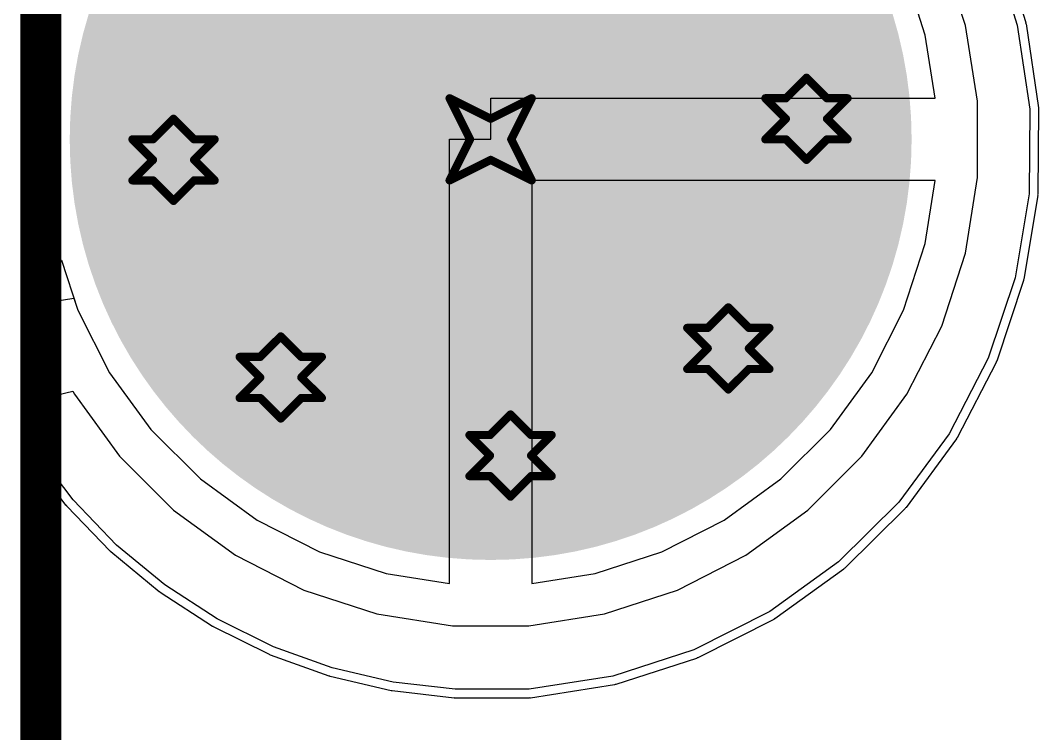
# Model space of a CAD drawing. Header units: inches. Extents: x -3 to 5437, y -3 to 5435.
# Drawn here: x -2.9 to 3.39, y 114.77 to 119.18 of the extents above; entities that cross this region are included whole.
import ezdxf

# ---------------------------------------------------------------- set-up
doc = ezdxf.new("R2010")
doc.units = ezdxf.units.IN
for name, color, linetype in [('Board Outline', 216, 'Continuous'), ('Bottom Layer', 5, 'Continuous'), ('Bottom Solder', 6, 'Continuous'), ('Drill Drawing', 1, 'Continuous'), ('GND', 16, 'Continuous'), ('Multi-Layer', 9, 'Continuous'), ('Pad Holes', 156, 'Continuous'), ('PWR', 76, 'Continuous'), ('Top Layer', 1, 'Continuous'), ('Top Solder', 216, 'Continuous'), ('Via Holes', 16, 'Continuous')]:
    doc.layers.add(name, color=color, linetype=linetype)

msp = doc.modelspace()

# ---------------------------------------------------------------- hatches: boundary and pattern name
at = {"layer": 'Bottom Layer'}
h = msp.add_hatch(color=5, dxfattribs=at)
edge = h.paths.add_edge_path()
edge.add_arc((0.0026, 118.4435), 2.5, 0, 360)
h = msp.add_hatch(color=5, dxfattribs=at)
edge = h.paths.add_edge_path()
edge.add_arc((1.9543, 118.5705), 0.3, 0, 360)
h = msp.add_hatch(color=5, dxfattribs=at)
edge = h.paths.add_edge_path()
edge.add_arc((-1.9573, 118.3165), 0.3, 0, 360)
h = msp.add_hatch(color=5, dxfattribs=at)
edge = h.paths.add_edge_path()
edge.add_arc((1.4713, 117.1503), 0.3, 0, 360)
h = msp.add_hatch(color=5, dxfattribs=at)
edge = h.paths.add_edge_path()
edge.add_arc((-1.2947, 116.9707), 0.3, 0, 360)
h = msp.add_hatch(color=5, dxfattribs=at)
edge = h.paths.add_edge_path()
edge.add_arc((0.1255, 116.4877), 0.3, 0, 360)
at = {"layer": 'Bottom Solder'}
h = msp.add_hatch(color=6, dxfattribs=at)
edge = h.paths.add_edge_path()
edge.add_arc((0.0026, 118.4435), 2.6016, 0, 360)
h = msp.add_hatch(color=6, dxfattribs=at)
edge = h.paths.add_edge_path()
edge.add_arc((1.9543, 118.5705), 0.15, 0, 360)
h = msp.add_hatch(color=6, dxfattribs=at)
edge = h.paths.add_edge_path()
edge.add_arc((-1.9573, 118.3165), 0.15, 0, 360)
h = msp.add_hatch(color=6, dxfattribs=at)
edge = h.paths.add_edge_path()
edge.add_arc((1.4713, 117.1503), 0.15, 0, 360)
h = msp.add_hatch(color=6, dxfattribs=at)
edge = h.paths.add_edge_path()
edge.add_arc((-1.2947, 116.9707), 0.15, 0, 360)
h = msp.add_hatch(color=6, dxfattribs=at)
edge = h.paths.add_edge_path()
edge.add_arc((0.1255, 116.4877), 0.15, 0, 360)
at = {"layer": 'GND'}
h = msp.add_hatch(color=16, dxfattribs=at)
edge = h.paths.add_edge_path()
edge.add_arc((0.0026, 118.4435), 2.5, 0, 360)
h = msp.add_hatch(color=16, dxfattribs=at)
edge = h.paths.add_edge_path()
edge.add_arc((1.9543, 118.5705), 0.3, 0, 360)
h = msp.add_hatch(color=16, dxfattribs=at)
edge = h.paths.add_edge_path()
edge.add_arc((-1.9573, 118.3165), 0.3, 0, 360)
h = msp.add_hatch(color=16, dxfattribs=at)
edge = h.paths.add_edge_path()
edge.add_arc((1.4713, 117.1503), 0.3, 0, 360)
h = msp.add_hatch(color=16, dxfattribs=at)
edge = h.paths.add_edge_path()
edge.add_arc((-1.2947, 116.9707), 0.3, 0, 360)
h = msp.add_hatch(color=16, dxfattribs=at)
edge = h.paths.add_edge_path()
edge.add_arc((0.1255, 116.4877), 0.3, 0, 360)
at = {"layer": 'Multi-Layer'}
h = msp.add_hatch(color=9, dxfattribs=at)
edge = h.paths.add_edge_path()
edge.add_arc((0.0026, 118.4435), 2.5, 0, 360)
at = {"layer": 'Pad Holes'}
h = msp.add_hatch(color=7, dxfattribs=at)
edge = h.paths.add_edge_path()
edge.add_arc((0.0026, 118.4435), 1.55, 0, 360)
at = {"layer": 'PWR'}
h = msp.add_hatch(color=76, dxfattribs=at)
edge = h.paths.add_edge_path()
edge.add_arc((0.0026, 118.4435), 2.5, 0, 360)
h = msp.add_hatch(color=76, dxfattribs=at)
edge = h.paths.add_edge_path()
edge.add_arc((1.9543, 118.5705), 0.3, 0, 360)
h = msp.add_hatch(color=76, dxfattribs=at)
edge = h.paths.add_edge_path()
edge.add_arc((-1.9573, 118.3165), 0.3, 0, 360)
h = msp.add_hatch(color=76, dxfattribs=at)
edge = h.paths.add_edge_path()
edge.add_arc((1.4713, 117.1503), 0.3, 0, 360)
h = msp.add_hatch(color=76, dxfattribs=at)
edge = h.paths.add_edge_path()
edge.add_arc((-1.2947, 116.9707), 0.3, 0, 360)
h = msp.add_hatch(color=76, dxfattribs=at)
edge = h.paths.add_edge_path()
edge.add_arc((0.1255, 116.4877), 0.3, 0, 360)
at = {"layer": 'Top Layer'}
h = msp.add_hatch(color=1, dxfattribs=at)
edge = h.paths.add_edge_path()
edge.add_arc((0.0026, 118.4435), 2.5, 0, 360)
h = msp.add_hatch(color=1, dxfattribs=at)
edge = h.paths.add_edge_path()
edge.add_arc((1.9543, 118.5705), 0.3, 0, 360)
h = msp.add_hatch(color=1, dxfattribs=at)
edge = h.paths.add_edge_path()
edge.add_arc((-1.9573, 118.3165), 0.3, 0, 360)
h = msp.add_hatch(color=1, dxfattribs=at)
edge = h.paths.add_edge_path()
edge.add_arc((1.4713, 117.1503), 0.3, 0, 360)
h = msp.add_hatch(color=1, dxfattribs=at)
edge = h.paths.add_edge_path()
edge.add_arc((-1.2947, 116.9707), 0.3, 0, 360)
h = msp.add_hatch(color=1, dxfattribs=at)
edge = h.paths.add_edge_path()
edge.add_arc((0.1255, 116.4877), 0.3, 0, 360)
at = {"layer": 'Top Solder'}
h = msp.add_hatch(color=216, dxfattribs=at)
edge = h.paths.add_edge_path()
edge.add_arc((0.0026, 118.4435), 2.6016, 0, 360)
h = msp.add_hatch(color=216, dxfattribs=at)
edge = h.paths.add_edge_path()
edge.add_arc((1.9543, 118.5705), 0.15, 0, 360)
h = msp.add_hatch(color=216, dxfattribs=at)
edge = h.paths.add_edge_path()
edge.add_arc((-1.9573, 118.3165), 0.15, 0, 360)
h = msp.add_hatch(color=216, dxfattribs=at)
edge = h.paths.add_edge_path()
edge.add_arc((1.4713, 117.1503), 0.15, 0, 360)
h = msp.add_hatch(color=216, dxfattribs=at)
edge = h.paths.add_edge_path()
edge.add_arc((-1.2947, 116.9707), 0.15, 0, 360)
h = msp.add_hatch(color=216, dxfattribs=at)
edge = h.paths.add_edge_path()
edge.add_arc((0.1255, 116.4877), 0.15, 0, 360)
at = {"layer": 'Via Holes'}
h = msp.add_hatch(color=7, dxfattribs=at)
edge = h.paths.add_edge_path()
edge.add_arc((1.9543, 118.5705), 0.15, 0, 360)
h = msp.add_hatch(color=7, dxfattribs=at)
edge = h.paths.add_edge_path()
edge.add_arc((-1.9573, 118.3165), 0.15, 0, 360)
h = msp.add_hatch(color=7, dxfattribs=at)
edge = h.paths.add_edge_path()
edge.add_arc((1.4713, 117.1503), 0.15, 0, 360)
h = msp.add_hatch(color=7, dxfattribs=at)
edge = h.paths.add_edge_path()
edge.add_arc((-1.2947, 116.9707), 0.15, 0, 360)
h = msp.add_hatch(color=7, dxfattribs=at)
edge = h.paths.add_edge_path()
edge.add_arc((0.1255, 116.4877), 0.15, 0, 360)

# ---------------------------------------------------------------- linework, layer by layer
at = {"layer": 'Board Outline'}
msp.add_lwpolyline([(-2.777, -2.7796, 0.254, 0.254, 0), (-2.777, 121.2205, 0.254, 0.254, 0)], format="xyseb", dxfattribs=at)
at = {"layer": 'Bottom Layer'}
for p, q in [((-2.7197, 116.444), (-2.7197, 121.1658)), ((3.0996, 119.6516), (3.2568, 119.1505)), ((2.6888, 119.0884), (2.5549, 119.5007)), ((3.2568, 119.1505), (3.3341, 118.631)), ((2.7507, 118.6975), (2.6888, 119.0884)), ((0.0026, 118.4435), (0.0026, 118.6975)), ((0.0026, 118.6975), (2.7507, 118.6975)), ((3.3341, 118.631), (3.3297, 118.1058)), ((-0.2514, 115.6954), (-0.2514, 118.4435)), ((-0.2514, 118.4435), (0.0026, 118.4435)), ((2.7507, 118.1895), (0.2566, 118.1895)), ((0.2566, 118.1895), (0.2566, 115.6954)), ((2.6888, 117.7986), (2.7507, 118.1895)), ((3.3297, 118.1058), (3.2436, 117.5877)), ((2.5549, 117.3863), (2.6888, 117.7986)), ((-2.7769, 117.6751), (-2.6499, 117.6952)), ((-2.6499, 117.6952), (-2.5496, 117.3863)), ((-2.7769, 0.7766), (-2.7769, 117.6751)), ((3.2436, 117.5877), (3.0779, 117.0894)), ((-2.5496, 117.3863), (-2.3528, 117.0001)), ((2.3581, 117.0001), (2.5549, 117.3863)), ((3.0779, 117.0894), (2.8367, 116.6228)), ((-2.3528, 117.0001), (-2.098, 116.6494)), ((2.1033, 116.6494), (2.3581, 117.0001)), ((-2.098, 116.6494), (-1.7915, 116.3429)), ((1.7968, 116.3429), (2.1033, 116.6494)), ((2.8367, 116.6228), (2.5258, 116.1995)), ((-2.7197, 116.4336), (-2.7197, 116.444)), ((-2.7197, 116.444), (-2.7197, 116.444)), ((-2.7163, 116.4132), (-2.7197, 116.4336)), ((-2.7097, 116.3935), (-2.7163, 116.4132)), ((-2.7, 116.3752), (-2.7097, 116.3935)), ((-2.6937, 116.3669), (-2.7, 116.3752)), ((-2.5767, 116.213), (-2.6937, 116.3669)), ((-1.7915, 116.3429), (-1.4408, 116.0881)), ((1.4461, 116.0881), (1.7968, 116.3429)), ((-2.309, 115.9341), (-2.5767, 116.213)), ((2.5258, 116.1995), (2.1529, 115.8297)), ((-1.4408, 116.0881), (-1.0545, 115.8913)), ((1.0598, 115.8913), (1.4461, 116.0881)), ((-2.011, 115.6878), (-2.309, 115.9341)), ((-1.0545, 115.8913), (-0.6423, 115.7573)), ((0.6475, 115.7573), (1.0598, 115.8913)), ((2.1529, 115.8297), (1.727, 115.5225)), ((-0.6423, 115.7573), (-0.2514, 115.6954)), ((0.2566, 115.6954), (0.6475, 115.7573)), ((-1.6867, 115.4774), (-2.011, 115.6878)), ((1.727, 115.5225), (1.2584, 115.2852)), ((-1.3403, 115.3056), (-1.6867, 115.4774)), ((-0.9765, 115.1747), (-1.3403, 115.3056)), ((1.2584, 115.2852), (0.7586, 115.1238)), ((-0.6001, 115.0865), (-0.9765, 115.1747)), ((0.7586, 115.1238), (0.2398, 115.0421)), ((-0.2161, 115.0421), (-0.6001, 115.0865)), ((-0.0227, 115.0421), (-0.2161, 115.0421)), ((0.2398, 115.0421), (-0.0227, 115.0421))]:
    msp.add_line(p, q, dxfattribs=at)
at = {"layer": 'Bottom Solder'}
for p, q in [((-2.7747, 116.444), (-2.7747, 121.1658)), ((3.1521, 119.668), (3.3093, 119.1669)), ((3.3093, 119.1669), (3.3089, 119.1624)), ((3.3089, 119.1624), (3.3112, 119.1586)), ((3.3112, 119.1586), (3.3885, 118.6391)), ((3.3891, 118.6305), (3.3847, 118.1054)), ((3.3885, 118.6391), (3.3874, 118.6347)), ((3.3874, 118.6347), (3.3891, 118.6305)), ((3.3839, 118.0968), (3.2978, 117.5787)), ((3.3847, 118.1054), (3.3829, 118.1012)), ((3.3829, 118.1012), (3.3839, 118.0968)), ((3.2958, 117.5704), (3.1301, 117.072)), ((3.2978, 117.5787), (3.2954, 117.5749)), ((3.2954, 117.5749), (3.2958, 117.5704)), ((3.1267, 117.0641), (2.8855, 116.5976)), ((3.1271, 117.0686), (3.1267, 117.0641)), ((3.1301, 117.072), (3.1271, 117.0686)), ((2.881, 116.5903), (2.5702, 116.167)), ((2.8821, 116.5947), (2.881, 116.5903)), ((2.8855, 116.5976), (2.8821, 116.5947)), ((-2.7746, 116.444), (-2.7747, 116.444)), ((-2.7746, 116.4337), (-2.7746, 116.444)), ((-2.7729, 116.4293), (-2.7746, 116.4337)), ((-2.7739, 116.4248), (-2.7729, 116.4293)), ((-2.7706, 116.4043), (-2.7739, 116.4248)), ((-2.7681, 116.4003), (-2.7706, 116.4043)), ((-2.7684, 116.3956), (-2.7681, 116.4003)), ((-2.7618, 116.376), (-2.7684, 116.3956)), ((-2.7587, 116.3724), (-2.7618, 116.376)), ((-2.7583, 116.3678), (-2.7587, 116.3724)), ((-2.7486, 116.3494), (-2.7583, 116.3678)), ((-2.7449, 116.3464), (-2.7486, 116.3494)), ((-2.7437, 116.3419), (-2.7449, 116.3464)), ((-2.7375, 116.3336), (-2.7437, 116.3419)), ((-2.6205, 116.1798), (-2.7375, 116.3336)), ((-2.7375, 116.3336), (-2.7375, 116.3336)), ((-2.6176, 116.1781), (-2.6205, 116.1798)), ((-2.6164, 116.1749), (-2.6176, 116.1781)), ((-2.3487, 115.896), (-2.6164, 116.1749)), ((2.5646, 116.1605), (2.1916, 115.7907)), ((2.5663, 116.1646), (2.5646, 116.1605)), ((2.5702, 116.167), (2.5663, 116.1646)), ((-2.3456, 115.8947), (-2.3487, 115.896)), ((-2.344, 115.8917), (-2.3456, 115.8947)), ((-2.046, 115.6454), (-2.344, 115.8917)), ((2.1851, 115.7851), (1.7591, 115.4779)), ((2.1874, 115.789), (2.1851, 115.7851)), ((2.1916, 115.7907), (2.1874, 115.789)), ((-2.0428, 115.6445), (-2.046, 115.6454)), ((-2.0409, 115.6417), (-2.0428, 115.6445)), ((-1.7166, 115.4313), (-2.0409, 115.6417)), ((-1.7133, 115.4306), (-1.7166, 115.4313)), ((-1.7111, 115.4281), (-1.7133, 115.4306)), ((-1.3647, 115.2563), (-1.7111, 115.4281)), ((1.7518, 115.4734), (1.2832, 115.2362)), ((1.7547, 115.4768), (1.7518, 115.4734)), ((1.7591, 115.4779), (1.7547, 115.4768)), ((-1.3614, 115.2561), (-1.3647, 115.2563)), ((-1.3589, 115.2538), (-1.3614, 115.2561)), ((-0.9951, 115.123), (-1.3589, 115.2538)), ((1.2753, 115.2329), (0.7755, 115.0715)), ((1.2788, 115.2358), (1.2753, 115.2329)), ((1.2832, 115.2362), (1.2788, 115.2358)), ((-0.9918, 115.1231), (-0.9951, 115.123)), ((-0.9891, 115.1212), (-0.9918, 115.1231)), ((-0.6127, 115.0329), (-0.9891, 115.1212)), ((0.7672, 115.0695), (0.2484, 114.9878)), ((0.771, 115.0718), (0.7672, 115.0695)), ((0.7755, 115.0715), (0.771, 115.0718)), ((-0.6094, 115.0335), (-0.6127, 115.0329)), ((-0.6064, 115.0319), (-0.6094, 115.0335)), ((-0.2224, 114.9875), (-0.6064, 115.0319)), ((-0.2192, 114.9884), (-0.2224, 114.9875)), ((-0.2161, 114.9871), (-0.2192, 114.9884)), ((-0.0227, 114.9871), (-0.2161, 114.9871)), ((0.2398, 114.9871), (-0.0227, 114.9871)), ((0.244, 114.9888), (0.2398, 114.9871)), ((0.2484, 114.9878), (0.244, 114.9888))]:
    msp.add_line(p, q, dxfattribs=at)
at = {"layer": 'Drill Drawing'}
for points in [[(1.8273, 118.6975, 0.0508, 0.0508, 0), (1.9543, 118.8245, 0.0508, 0.0508, 0)], [(1.9543, 118.8245, 0.0508, 0.0508, 0), (2.0813, 118.6975, 0.0508, 0.0508, 0)], [(-0.2514, 118.6975, 0.0508, 0.0508, 0), (0.0026, 118.5705, 0.0508, 0.0508, 0)], [(-0.2514, 118.6975, 0.0508, 0.0508, 0), (-0.1244, 118.4435, 0.0508, 0.0508, 0)], [(0.0026, 118.5705, 0.0508, 0.0508, 0), (0.2566, 118.6975, 0.0508, 0.0508, 0)], [(0.1296, 118.4435, 0.0508, 0.0508, 0), (0.2566, 118.6975, 0.0508, 0.0508, 0)], [(1.7003, 118.6975, 0.0508, 0.0508, 0), (1.8273, 118.5705, 0.0508, 0.0508, 0)], [(1.7003, 118.6975, 0.0508, 0.0508, 0), (1.8273, 118.6975, 0.0508, 0.0508, 0)], [(2.0813, 118.6975, 0.0508, 0.0508, 0), (2.2083, 118.6975, 0.0508, 0.0508, 0)], [(2.0813, 118.5705, 0.0508, 0.0508, 0), (2.2083, 118.6975, 0.0508, 0.0508, 0)], [(-2.0843, 118.4435, 0.0508, 0.0508, 0), (-1.9573, 118.5705, 0.0508, 0.0508, 0)], [(-1.9573, 118.5705, 0.0508, 0.0508, 0), (-1.8303, 118.4435, 0.0508, 0.0508, 0)], [(1.7003, 118.4435, 0.0508, 0.0508, 0), (1.8273, 118.5705, 0.0508, 0.0508, 0)], [(2.0813, 118.5705, 0.0508, 0.0508, 0), (2.2083, 118.4435, 0.0508, 0.0508, 0)], [(-2.2113, 118.4435, 0.0508, 0.0508, 0), (-2.0843, 118.3165, 0.0508, 0.0508, 0)], [(-2.2113, 118.4435, 0.0508, 0.0508, 0), (-2.0843, 118.4435, 0.0508, 0.0508, 0)], [(-1.8303, 118.4435, 0.0508, 0.0508, 0), (-1.7033, 118.4435, 0.0508, 0.0508, 0)], [(-1.8303, 118.3165, 0.0508, 0.0508, 0), (-1.7033, 118.4435, 0.0508, 0.0508, 0)], [(-0.2514, 118.1895, 0.0508, 0.0508, 0), (-0.1244, 118.4435, 0.0508, 0.0508, 0)], [(0.1296, 118.4435, 0.0508, 0.0508, 0), (0.2566, 118.1895, 0.0508, 0.0508, 0)], [(1.7003, 118.4435, 0.0508, 0.0508, 0), (1.8273, 118.4435, 0.0508, 0.0508, 0)], [(1.8273, 118.4435, 0.0508, 0.0508, 0), (1.9543, 118.3165, 0.0508, 0.0508, 0)], [(1.9543, 118.3165, 0.0508, 0.0508, 0), (2.0813, 118.4435, 0.0508, 0.0508, 0)], [(2.0813, 118.4435, 0.0508, 0.0508, 0), (2.2083, 118.4435, 0.0508, 0.0508, 0)], [(-2.2113, 118.1895, 0.0508, 0.0508, 0), (-2.0843, 118.3165, 0.0508, 0.0508, 0)], [(-1.8303, 118.3165, 0.0508, 0.0508, 0), (-1.7033, 118.1895, 0.0508, 0.0508, 0)], [(-0.2514, 118.1895, 0.0508, 0.0508, 0), (0.0026, 118.3165, 0.0508, 0.0508, 0)], [(0.0026, 118.3165, 0.0508, 0.0508, 0), (0.2566, 118.1895, 0.0508, 0.0508, 0)], [(-2.2113, 118.1895, 0.0508, 0.0508, 0), (-2.0843, 118.1895, 0.0508, 0.0508, 0)], [(-2.0843, 118.1895, 0.0508, 0.0508, 0), (-1.9573, 118.0625, 0.0508, 0.0508, 0)], [(-1.9573, 118.0625, 0.0508, 0.0508, 0), (-1.8303, 118.1895, 0.0508, 0.0508, 0)], [(-1.8303, 118.1895, 0.0508, 0.0508, 0), (-1.7033, 118.1895, 0.0508, 0.0508, 0)], [(1.3443, 117.2773, 0.0508, 0.0508, 0), (1.4713, 117.4043, 0.0508, 0.0508, 0)], [(1.4713, 117.4043, 0.0508, 0.0508, 0), (1.5983, 117.2773, 0.0508, 0.0508, 0)], [(-1.4217, 117.0977, 0.0508, 0.0508, 0), (-1.2947, 117.2247, 0.0508, 0.0508, 0)], [(-1.2947, 117.2247, 0.0508, 0.0508, 0), (-1.1677, 117.0977, 0.0508, 0.0508, 0)], [(1.2173, 117.2773, 0.0508, 0.0508, 0), (1.3443, 117.1503, 0.0508, 0.0508, 0)], [(1.2173, 117.2773, 0.0508, 0.0508, 0), (1.3443, 117.2773, 0.0508, 0.0508, 0)], [(1.5983, 117.2773, 0.0508, 0.0508, 0), (1.7253, 117.2773, 0.0508, 0.0508, 0)], [(1.5983, 117.1503, 0.0508, 0.0508, 0), (1.7253, 117.2773, 0.0508, 0.0508, 0)], [(-1.5487, 117.0977, 0.0508, 0.0508, 0), (-1.4217, 116.9707, 0.0508, 0.0508, 0)], [(-1.5487, 117.0977, 0.0508, 0.0508, 0), (-1.4217, 117.0977, 0.0508, 0.0508, 0)], [(-1.1677, 117.0977, 0.0508, 0.0508, 0), (-1.0407, 117.0977, 0.0508, 0.0508, 0)], [(-1.1677, 116.9707, 0.0508, 0.0508, 0), (-1.0407, 117.0977, 0.0508, 0.0508, 0)], [(1.2173, 117.0233, 0.0508, 0.0508, 0), (1.3443, 117.1503, 0.0508, 0.0508, 0)], [(1.5983, 117.1503, 0.0508, 0.0508, 0), (1.7253, 117.0233, 0.0508, 0.0508, 0)], [(-1.5487, 116.8437, 0.0508, 0.0508, 0), (-1.4217, 116.9707, 0.0508, 0.0508, 0)], [(-1.1677, 116.9707, 0.0508, 0.0508, 0), (-1.0407, 116.8437, 0.0508, 0.0508, 0)], [(1.2173, 117.0233, 0.0508, 0.0508, 0), (1.3443, 117.0233, 0.0508, 0.0508, 0)], [(1.3443, 117.0233, 0.0508, 0.0508, 0), (1.4713, 116.8963, 0.0508, 0.0508, 0)], [(1.4713, 116.8963, 0.0508, 0.0508, 0), (1.5983, 117.0233, 0.0508, 0.0508, 0)], [(1.5983, 117.0233, 0.0508, 0.0508, 0), (1.7253, 117.0233, 0.0508, 0.0508, 0)], [(-1.5487, 116.8437, 0.0508, 0.0508, 0), (-1.4217, 116.8437, 0.0508, 0.0508, 0)], [(-1.4217, 116.8437, 0.0508, 0.0508, 0), (-1.2947, 116.7167, 0.0508, 0.0508, 0)], [(-1.2947, 116.7167, 0.0508, 0.0508, 0), (-1.1677, 116.8437, 0.0508, 0.0508, 0)], [(-1.1677, 116.8437, 0.0508, 0.0508, 0), (-1.0407, 116.8437, 0.0508, 0.0508, 0)], [(-0.0015, 116.6147, 0.0508, 0.0508, 0), (0.1255, 116.7417, 0.0508, 0.0508, 0)], [(0.1255, 116.7417, 0.0508, 0.0508, 0), (0.2525, 116.6147, 0.0508, 0.0508, 0)], [(-0.1285, 116.6147, 0.0508, 0.0508, 0), (-0.0015, 116.4877, 0.0508, 0.0508, 0)], [(-0.1285, 116.6147, 0.0508, 0.0508, 0), (-0.0015, 116.6147, 0.0508, 0.0508, 0)], [(0.2525, 116.6147, 0.0508, 0.0508, 0), (0.3795, 116.6147, 0.0508, 0.0508, 0)], [(0.2525, 116.4877, 0.0508, 0.0508, 0), (0.3795, 116.6147, 0.0508, 0.0508, 0)], [(-0.1285, 116.3607, 0.0508, 0.0508, 0), (-0.0015, 116.4877, 0.0508, 0.0508, 0)], [(0.2525, 116.4877, 0.0508, 0.0508, 0), (0.3795, 116.3607, 0.0508, 0.0508, 0)], [(-0.1285, 116.3607, 0.0508, 0.0508, 0), (-0.0015, 116.3607, 0.0508, 0.0508, 0)], [(-0.0015, 116.3607, 0.0508, 0.0508, 0), (0.1255, 116.2337, 0.0508, 0.0508, 0)], [(0.1255, 116.2337, 0.0508, 0.0508, 0), (0.2525, 116.3607, 0.0508, 0.0508, 0)], [(0.2525, 116.3607, 0.0508, 0.0508, 0), (0.3795, 116.3607, 0.0508, 0.0508, 0)]]:
    msp.add_lwpolyline(points, format="xyseb", dxfattribs=at)
for points in [[(1.9416, 118.8245, 0.0254, 0.0254, 1), (1.967, 118.8245, 0.0254, 0.0254, 1)], [(1.9416, 118.8245, 0.0254, 0.0254, 1), (1.967, 118.8245, 0.0254, 0.0254, 1)], [(-0.2641, 118.6975, 0.0254, 0.0254, 1), (-0.2387, 118.6975, 0.0254, 0.0254, 1)], [(-0.2641, 118.6975, 0.0254, 0.0254, 1), (-0.2387, 118.6975, 0.0254, 0.0254, 1)], [(0.2439, 118.6975, 0.0254, 0.0254, 1), (0.2693, 118.6975, 0.0254, 0.0254, 1)], [(0.2439, 118.6975, 0.0254, 0.0254, 1), (0.2693, 118.6975, 0.0254, 0.0254, 1)], [(1.6876, 118.6975, 0.0254, 0.0254, 1), (1.713, 118.6975, 0.0254, 0.0254, 1)], [(1.6876, 118.6975, 0.0254, 0.0254, 1), (1.713, 118.6975, 0.0254, 0.0254, 1)], [(1.8146, 118.6975, 0.0254, 0.0254, 1), (1.84, 118.6975, 0.0254, 0.0254, 1)], [(1.8146, 118.6975, 0.0254, 0.0254, 1), (1.84, 118.6975, 0.0254, 0.0254, 1)], [(2.0686, 118.6975, 0.0254, 0.0254, 1), (2.094, 118.6975, 0.0254, 0.0254, 1)], [(2.0686, 118.6975, 0.0254, 0.0254, 1), (2.094, 118.6975, 0.0254, 0.0254, 1)], [(2.1956, 118.6975, 0.0254, 0.0254, 1), (2.221, 118.6975, 0.0254, 0.0254, 1)], [(2.1956, 118.6975, 0.0254, 0.0254, 1), (2.221, 118.6975, 0.0254, 0.0254, 1)], [(-1.97, 118.5705, 0.0254, 0.0254, 1), (-1.9446, 118.5705, 0.0254, 0.0254, 1)], [(-1.97, 118.5705, 0.0254, 0.0254, 1), (-1.9446, 118.5705, 0.0254, 0.0254, 1)], [(-0.0101, 118.5705, 0.0254, 0.0254, 1), (0.0153, 118.5705, 0.0254, 0.0254, 1)], [(-0.0101, 118.5705, 0.0254, 0.0254, 1), (0.0153, 118.5705, 0.0254, 0.0254, 1)], [(1.8146, 118.5705, 0.0254, 0.0254, 1), (1.84, 118.5705, 0.0254, 0.0254, 1)], [(1.8146, 118.5705, 0.0254, 0.0254, 1), (1.84, 118.5705, 0.0254, 0.0254, 1)], [(2.0686, 118.5705, 0.0254, 0.0254, 1), (2.094, 118.5705, 0.0254, 0.0254, 1)], [(2.0686, 118.5705, 0.0254, 0.0254, 1), (2.094, 118.5705, 0.0254, 0.0254, 1)], [(-2.224, 118.4435, 0.0254, 0.0254, 1), (-2.1986, 118.4435, 0.0254, 0.0254, 1)], [(-2.224, 118.4435, 0.0254, 0.0254, 1), (-2.1986, 118.4435, 0.0254, 0.0254, 1)], [(-2.097, 118.4435, 0.0254, 0.0254, 1), (-2.0716, 118.4435, 0.0254, 0.0254, 1)], [(-2.097, 118.4435, 0.0254, 0.0254, 1), (-2.0716, 118.4435, 0.0254, 0.0254, 1)], [(-1.843, 118.4435, 0.0254, 0.0254, 1), (-1.8176, 118.4435, 0.0254, 0.0254, 1)], [(-1.843, 118.4435, 0.0254, 0.0254, 1), (-1.8176, 118.4435, 0.0254, 0.0254, 1)], [(-1.716, 118.4435, 0.0254, 0.0254, 1), (-1.6906, 118.4435, 0.0254, 0.0254, 1)], [(-1.716, 118.4435, 0.0254, 0.0254, 1), (-1.6906, 118.4435, 0.0254, 0.0254, 1)], [(-0.1371, 118.4435, 0.0254, 0.0254, 1), (-0.1117, 118.4435, 0.0254, 0.0254, 1)], [(-0.1371, 118.4435, 0.0254, 0.0254, 1), (-0.1117, 118.4435, 0.0254, 0.0254, 1)], [(0.1169, 118.4435, 0.0254, 0.0254, 1), (0.1423, 118.4435, 0.0254, 0.0254, 1)], [(0.1169, 118.4435, 0.0254, 0.0254, 1), (0.1423, 118.4435, 0.0254, 0.0254, 1)], [(1.6876, 118.4435, 0.0254, 0.0254, 1), (1.713, 118.4435, 0.0254, 0.0254, 1)], [(1.6876, 118.4435, 0.0254, 0.0254, 1), (1.713, 118.4435, 0.0254, 0.0254, 1)], [(1.8146, 118.4435, 0.0254, 0.0254, 1), (1.84, 118.4435, 0.0254, 0.0254, 1)], [(1.8146, 118.4435, 0.0254, 0.0254, 1), (1.84, 118.4435, 0.0254, 0.0254, 1)], [(2.0686, 118.4435, 0.0254, 0.0254, 1), (2.094, 118.4435, 0.0254, 0.0254, 1)], [(2.0686, 118.4435, 0.0254, 0.0254, 1), (2.094, 118.4435, 0.0254, 0.0254, 1)], [(2.1956, 118.4435, 0.0254, 0.0254, 1), (2.221, 118.4435, 0.0254, 0.0254, 1)], [(2.1956, 118.4435, 0.0254, 0.0254, 1), (2.221, 118.4435, 0.0254, 0.0254, 1)], [(-2.097, 118.3165, 0.0254, 0.0254, 1), (-2.0716, 118.3165, 0.0254, 0.0254, 1)], [(-2.097, 118.3165, 0.0254, 0.0254, 1), (-2.0716, 118.3165, 0.0254, 0.0254, 1)], [(-1.843, 118.3165, 0.0254, 0.0254, 1), (-1.8176, 118.3165, 0.0254, 0.0254, 1)], [(-1.843, 118.3165, 0.0254, 0.0254, 1), (-1.8176, 118.3165, 0.0254, 0.0254, 1)], [(-0.0101, 118.3165, 0.0254, 0.0254, 1), (0.0153, 118.3165, 0.0254, 0.0254, 1)], [(-0.0101, 118.3165, 0.0254, 0.0254, 1), (0.0153, 118.3165, 0.0254, 0.0254, 1)], [(1.9416, 118.3165, 0.0254, 0.0254, 1), (1.967, 118.3165, 0.0254, 0.0254, 1)], [(1.9416, 118.3165, 0.0254, 0.0254, 1), (1.967, 118.3165, 0.0254, 0.0254, 1)], [(-2.224, 118.1895, 0.0254, 0.0254, 1), (-2.1986, 118.1895, 0.0254, 0.0254, 1)], [(-2.224, 118.1895, 0.0254, 0.0254, 1), (-2.1986, 118.1895, 0.0254, 0.0254, 1)], [(-2.097, 118.1895, 0.0254, 0.0254, 1), (-2.0716, 118.1895, 0.0254, 0.0254, 1)], [(-2.097, 118.1895, 0.0254, 0.0254, 1), (-2.0716, 118.1895, 0.0254, 0.0254, 1)], [(-1.843, 118.1895, 0.0254, 0.0254, 1), (-1.8176, 118.1895, 0.0254, 0.0254, 1)], [(-1.843, 118.1895, 0.0254, 0.0254, 1), (-1.8176, 118.1895, 0.0254, 0.0254, 1)], [(-1.716, 118.1895, 0.0254, 0.0254, 1), (-1.6906, 118.1895, 0.0254, 0.0254, 1)], [(-1.716, 118.1895, 0.0254, 0.0254, 1), (-1.6906, 118.1895, 0.0254, 0.0254, 1)], [(-0.2641, 118.1895, 0.0254, 0.0254, 1), (-0.2387, 118.1895, 0.0254, 0.0254, 1)], [(-0.2641, 118.1895, 0.0254, 0.0254, 1), (-0.2387, 118.1895, 0.0254, 0.0254, 1)], [(0.2439, 118.1895, 0.0254, 0.0254, 1), (0.2693, 118.1895, 0.0254, 0.0254, 1)], [(0.2439, 118.1895, 0.0254, 0.0254, 1), (0.2693, 118.1895, 0.0254, 0.0254, 1)], [(-1.97, 118.0625, 0.0254, 0.0254, 1), (-1.9446, 118.0625, 0.0254, 0.0254, 1)], [(-1.97, 118.0625, 0.0254, 0.0254, 1), (-1.9446, 118.0625, 0.0254, 0.0254, 1)], [(1.4586, 117.4043, 0.0254, 0.0254, 1), (1.484, 117.4043, 0.0254, 0.0254, 1)], [(1.4586, 117.4043, 0.0254, 0.0254, 1), (1.484, 117.4043, 0.0254, 0.0254, 1)], [(-1.3074, 117.2247, 0.0254, 0.0254, 1), (-1.282, 117.2247, 0.0254, 0.0254, 1)], [(-1.3074, 117.2247, 0.0254, 0.0254, 1), (-1.282, 117.2247, 0.0254, 0.0254, 1)], [(1.2046, 117.2773, 0.0254, 0.0254, 1), (1.23, 117.2773, 0.0254, 0.0254, 1)], [(1.2046, 117.2773, 0.0254, 0.0254, 1), (1.23, 117.2773, 0.0254, 0.0254, 1)], [(1.3316, 117.2773, 0.0254, 0.0254, 1), (1.357, 117.2773, 0.0254, 0.0254, 1)], [(1.3316, 117.2773, 0.0254, 0.0254, 1), (1.357, 117.2773, 0.0254, 0.0254, 1)], [(1.5856, 117.2773, 0.0254, 0.0254, 1), (1.611, 117.2773, 0.0254, 0.0254, 1)], [(1.5856, 117.2773, 0.0254, 0.0254, 1), (1.611, 117.2773, 0.0254, 0.0254, 1)], [(1.7126, 117.2773, 0.0254, 0.0254, 1), (1.738, 117.2773, 0.0254, 0.0254, 1)], [(1.7126, 117.2773, 0.0254, 0.0254, 1), (1.738, 117.2773, 0.0254, 0.0254, 1)], [(-1.5614, 117.0977, 0.0254, 0.0254, 1), (-1.536, 117.0977, 0.0254, 0.0254, 1)], [(-1.5614, 117.0977, 0.0254, 0.0254, 1), (-1.536, 117.0977, 0.0254, 0.0254, 1)], [(-1.4344, 117.0977, 0.0254, 0.0254, 1), (-1.409, 117.0977, 0.0254, 0.0254, 1)], [(-1.4344, 117.0977, 0.0254, 0.0254, 1), (-1.409, 117.0977, 0.0254, 0.0254, 1)], [(-1.1804, 117.0977, 0.0254, 0.0254, 1), (-1.155, 117.0977, 0.0254, 0.0254, 1)], [(-1.1804, 117.0977, 0.0254, 0.0254, 1), (-1.155, 117.0977, 0.0254, 0.0254, 1)], [(-1.0534, 117.0977, 0.0254, 0.0254, 1), (-1.028, 117.0977, 0.0254, 0.0254, 1)], [(-1.0534, 117.0977, 0.0254, 0.0254, 1), (-1.028, 117.0977, 0.0254, 0.0254, 1)], [(1.3316, 117.1503, 0.0254, 0.0254, 1), (1.357, 117.1503, 0.0254, 0.0254, 1)], [(1.3316, 117.1503, 0.0254, 0.0254, 1), (1.357, 117.1503, 0.0254, 0.0254, 1)], [(1.5856, 117.1503, 0.0254, 0.0254, 1), (1.611, 117.1503, 0.0254, 0.0254, 1)], [(1.5856, 117.1503, 0.0254, 0.0254, 1), (1.611, 117.1503, 0.0254, 0.0254, 1)], [(-1.4344, 116.9707, 0.0254, 0.0254, 1), (-1.409, 116.9707, 0.0254, 0.0254, 1)], [(-1.4344, 116.9707, 0.0254, 0.0254, 1), (-1.409, 116.9707, 0.0254, 0.0254, 1)], [(-1.1804, 116.9707, 0.0254, 0.0254, 1), (-1.155, 116.9707, 0.0254, 0.0254, 1)], [(-1.1804, 116.9707, 0.0254, 0.0254, 1), (-1.155, 116.9707, 0.0254, 0.0254, 1)], [(1.2046, 117.0233, 0.0254, 0.0254, 1), (1.23, 117.0233, 0.0254, 0.0254, 1)], [(1.2046, 117.0233, 0.0254, 0.0254, 1), (1.23, 117.0233, 0.0254, 0.0254, 1)], [(1.3316, 117.0233, 0.0254, 0.0254, 1), (1.357, 117.0233, 0.0254, 0.0254, 1)], [(1.3316, 117.0233, 0.0254, 0.0254, 1), (1.357, 117.0233, 0.0254, 0.0254, 1)], [(1.5856, 117.0233, 0.0254, 0.0254, 1), (1.611, 117.0233, 0.0254, 0.0254, 1)], [(1.5856, 117.0233, 0.0254, 0.0254, 1), (1.611, 117.0233, 0.0254, 0.0254, 1)], [(1.7126, 117.0233, 0.0254, 0.0254, 1), (1.738, 117.0233, 0.0254, 0.0254, 1)], [(1.7126, 117.0233, 0.0254, 0.0254, 1), (1.738, 117.0233, 0.0254, 0.0254, 1)], [(-1.5614, 116.8437, 0.0254, 0.0254, 1), (-1.536, 116.8437, 0.0254, 0.0254, 1)], [(-1.5614, 116.8437, 0.0254, 0.0254, 1), (-1.536, 116.8437, 0.0254, 0.0254, 1)], [(-1.4344, 116.8437, 0.0254, 0.0254, 1), (-1.409, 116.8437, 0.0254, 0.0254, 1)], [(-1.4344, 116.8437, 0.0254, 0.0254, 1), (-1.409, 116.8437, 0.0254, 0.0254, 1)], [(-1.1804, 116.8437, 0.0254, 0.0254, 1), (-1.155, 116.8437, 0.0254, 0.0254, 1)], [(-1.1804, 116.8437, 0.0254, 0.0254, 1), (-1.155, 116.8437, 0.0254, 0.0254, 1)], [(-1.0534, 116.8437, 0.0254, 0.0254, 1), (-1.028, 116.8437, 0.0254, 0.0254, 1)], [(-1.0534, 116.8437, 0.0254, 0.0254, 1), (-1.028, 116.8437, 0.0254, 0.0254, 1)], [(1.4586, 116.8963, 0.0254, 0.0254, 1), (1.484, 116.8963, 0.0254, 0.0254, 1)], [(1.4586, 116.8963, 0.0254, 0.0254, 1), (1.484, 116.8963, 0.0254, 0.0254, 1)], [(-1.3074, 116.7167, 0.0254, 0.0254, 1), (-1.282, 116.7167, 0.0254, 0.0254, 1)], [(-1.3074, 116.7167, 0.0254, 0.0254, 1), (-1.282, 116.7167, 0.0254, 0.0254, 1)], [(0.1128, 116.7417, 0.0254, 0.0254, 1), (0.1382, 116.7417, 0.0254, 0.0254, 1)], [(0.1128, 116.7417, 0.0254, 0.0254, 1), (0.1382, 116.7417, 0.0254, 0.0254, 1)], [(-0.1412, 116.6147, 0.0254, 0.0254, 1), (-0.1158, 116.6147, 0.0254, 0.0254, 1)], [(-0.1412, 116.6147, 0.0254, 0.0254, 1), (-0.1158, 116.6147, 0.0254, 0.0254, 1)], [(-0.0142, 116.6147, 0.0254, 0.0254, 1), (0.0112, 116.6147, 0.0254, 0.0254, 1)], [(-0.0142, 116.6147, 0.0254, 0.0254, 1), (0.0112, 116.6147, 0.0254, 0.0254, 1)], [(0.2398, 116.6147, 0.0254, 0.0254, 1), (0.2652, 116.6147, 0.0254, 0.0254, 1)], [(0.2398, 116.6147, 0.0254, 0.0254, 1), (0.2652, 116.6147, 0.0254, 0.0254, 1)], [(0.3668, 116.6147, 0.0254, 0.0254, 1), (0.3922, 116.6147, 0.0254, 0.0254, 1)], [(0.3668, 116.6147, 0.0254, 0.0254, 1), (0.3922, 116.6147, 0.0254, 0.0254, 1)], [(-0.0142, 116.4877, 0.0254, 0.0254, 1), (0.0112, 116.4877, 0.0254, 0.0254, 1)], [(-0.0142, 116.4877, 0.0254, 0.0254, 1), (0.0112, 116.4877, 0.0254, 0.0254, 1)], [(0.2398, 116.4877, 0.0254, 0.0254, 1), (0.2652, 116.4877, 0.0254, 0.0254, 1)], [(0.2398, 116.4877, 0.0254, 0.0254, 1), (0.2652, 116.4877, 0.0254, 0.0254, 1)], [(-0.1412, 116.3607, 0.0254, 0.0254, 1), (-0.1158, 116.3607, 0.0254, 0.0254, 1)], [(-0.1412, 116.3607, 0.0254, 0.0254, 1), (-0.1158, 116.3607, 0.0254, 0.0254, 1)], [(-0.0142, 116.3607, 0.0254, 0.0254, 1), (0.0112, 116.3607, 0.0254, 0.0254, 1)], [(-0.0142, 116.3607, 0.0254, 0.0254, 1), (0.0112, 116.3607, 0.0254, 0.0254, 1)], [(0.2398, 116.3607, 0.0254, 0.0254, 1), (0.2652, 116.3607, 0.0254, 0.0254, 1)], [(0.2398, 116.3607, 0.0254, 0.0254, 1), (0.2652, 116.3607, 0.0254, 0.0254, 1)], [(0.3668, 116.3607, 0.0254, 0.0254, 1), (0.3922, 116.3607, 0.0254, 0.0254, 1)], [(0.3668, 116.3607, 0.0254, 0.0254, 1), (0.3922, 116.3607, 0.0254, 0.0254, 1)], [(0.1128, 116.2337, 0.0254, 0.0254, 1), (0.1382, 116.2337, 0.0254, 0.0254, 1)], [(0.1128, 116.2337, 0.0254, 0.0254, 1), (0.1382, 116.2337, 0.0254, 0.0254, 1)]]:
    msp.add_lwpolyline(points, format="xyseb", close=True, dxfattribs=at)
at = {"layer": 'GND'}
for p, q in [((2.6888, 119.0884), (2.5549, 119.5007)), ((2.7507, 118.6975), (2.6888, 119.0884)), ((0.0026, 118.4435), (0.0026, 118.6975)), ((0.0026, 118.6975), (2.7507, 118.6975)), ((-0.2514, 115.6954), (-0.2514, 118.4435)), ((-0.2514, 118.4435), (0.0026, 118.4435)), ((2.7507, 118.1895), (0.2566, 118.1895)), ((0.2566, 118.1895), (0.2566, 115.6954)), ((2.6888, 117.7986), (2.7507, 118.1895)), ((2.5549, 117.3863), (2.6888, 117.7986)), ((-2.777, 117.4286), (-2.5738, 117.4607)), ((-2.5738, 117.4607), (-2.5496, 117.3863)), ((-2.777, 1.0231), (-2.777, 117.4286)), ((-2.5496, 117.3863), (-2.3528, 117.0001)), ((2.3581, 117.0001), (2.5549, 117.3863)), ((-2.3528, 117.0001), (-2.098, 116.6494)), ((2.1033, 116.6494), (2.3581, 117.0001)), ((-2.098, 116.6494), (-1.7915, 116.3429)), ((1.7968, 116.3429), (2.1033, 116.6494)), ((-1.7915, 116.3429), (-1.4408, 116.0881)), ((1.4461, 116.0881), (1.7968, 116.3429)), ((-1.4408, 116.0881), (-1.0545, 115.8913)), ((1.0598, 115.8913), (1.4461, 116.0881)), ((-1.0545, 115.8913), (-0.6423, 115.7573)), ((0.6475, 115.7573), (1.0598, 115.8913)), ((-0.6423, 115.7573), (-0.2514, 115.6954)), ((0.2566, 115.6954), (0.6475, 115.7573))]:
    msp.add_line(p, q, dxfattribs=at)
at = {"layer": 'PWR'}
for p, q in [((2.9366, 119.1479), (2.7903, 119.5982)), ((3.0106, 118.6802), (2.9366, 119.1479)), ((3.0106, 118.2068), (3.0106, 118.6802)), ((2.9366, 117.7391), (3.0106, 118.2068)), ((2.7903, 117.2888), (2.9366, 117.7391)), ((2.5753, 116.867), (2.7903, 117.2888)), ((-2.777, 116.8379), (-2.5794, 116.8853)), ((-2.5794, 116.8853), (-2.57, 116.867)), ((-2.57, 116.867), (-2.2917, 116.4839)), ((2.297, 116.4839), (2.5753, 116.867)), ((-2.777, 1.6108), (-2.777, 116.8379)), ((-2.2917, 116.4839), (-1.9569, 116.1491)), ((1.9622, 116.1491), (2.297, 116.4839)), ((-1.9569, 116.1491), (-1.5739, 115.8708)), ((1.5792, 115.8708), (1.9622, 116.1491)), ((-1.5739, 115.8708), (-1.152, 115.6559)), ((1.1573, 115.6559), (1.5792, 115.8708)), ((-1.152, 115.6559), (-0.7017, 115.5096)), ((0.707, 115.5096), (1.1573, 115.6559)), ((-0.7017, 115.5096), (-0.2341, 115.4355)), ((0.2394, 115.4355), (0.707, 115.5096)), ((-0.2341, 115.4355), (0.2394, 115.4355))]:
    msp.add_line(p, q, dxfattribs=at)
at = {"layer": 'Top Layer'}
for p, q in [((-2.7197, 116.444), (-2.7197, 121.1658)), ((3.0996, 119.6516), (3.2568, 119.1505)), ((2.6888, 119.0884), (2.5549, 119.5007)), ((3.2568, 119.1505), (3.3342, 118.631)), ((2.7507, 118.6975), (2.6888, 119.0884)), ((0.0026, 118.4435), (0.0026, 118.6975)), ((0.0026, 118.6975), (2.7507, 118.6975)), ((3.3342, 118.631), (3.3297, 118.1058)), ((-0.2514, 115.6954), (-0.2514, 118.4435)), ((-0.2514, 118.4435), (0.0026, 118.4435)), ((2.7507, 118.1895), (0.2566, 118.1895)), ((0.2566, 118.1895), (0.2566, 115.6954)), ((2.6888, 117.7986), (2.7507, 118.1895)), ((3.3297, 118.1058), (3.2436, 117.5877)), ((2.5549, 117.3863), (2.6888, 117.7986)), ((-2.7769, 117.6751), (-2.6499, 117.6952)), ((-2.6499, 117.6952), (-2.5496, 117.3863)), ((-2.7769, 0.7766), (-2.7769, 117.6751)), ((3.2436, 117.5877), (3.0779, 117.0894)), ((-2.5496, 117.3863), (-2.3528, 117.0001)), ((2.3581, 117.0001), (2.5549, 117.3863)), ((3.0779, 117.0894), (2.8367, 116.6228)), ((-2.3528, 117.0001), (-2.098, 116.6494)), ((2.1033, 116.6494), (2.3581, 117.0001)), ((-2.098, 116.6494), (-1.7915, 116.3429)), ((1.7968, 116.3429), (2.1033, 116.6494)), ((2.8367, 116.6228), (2.5258, 116.1995)), ((-2.7197, 116.4336), (-2.7197, 116.444)), ((-2.7197, 116.444), (-2.7197, 116.444)), ((-2.7163, 116.4132), (-2.7197, 116.4336)), ((-2.7097, 116.3935), (-2.7163, 116.4132)), ((-2.7, 116.3752), (-2.7097, 116.3935)), ((-2.6937, 116.3669), (-2.7, 116.3752)), ((-2.5767, 116.213), (-2.6937, 116.3669)), ((-1.7915, 116.3429), (-1.4408, 116.0881)), ((1.4461, 116.0881), (1.7968, 116.3429)), ((-2.309, 115.9341), (-2.5767, 116.213)), ((2.5258, 116.1995), (2.1529, 115.8297)), ((-1.4408, 116.0881), (-1.0545, 115.8913)), ((1.0598, 115.8913), (1.4461, 116.0881)), ((-2.011, 115.6878), (-2.309, 115.9341)), ((-1.0545, 115.8913), (-0.6423, 115.7573)), ((0.6475, 115.7573), (1.0598, 115.8913)), ((2.1529, 115.8297), (1.727, 115.5225)), ((-0.6423, 115.7573), (-0.2514, 115.6954)), ((0.2566, 115.6954), (0.6475, 115.7573)), ((-1.6867, 115.4774), (-2.011, 115.6878)), ((1.727, 115.5225), (1.2584, 115.2852)), ((-1.3403, 115.3056), (-1.6867, 115.4774)), ((-0.9765, 115.1747), (-1.3403, 115.3056)), ((1.2584, 115.2852), (0.7586, 115.1238)), ((-0.6001, 115.0865), (-0.9765, 115.1747)), ((0.7586, 115.1238), (0.2398, 115.0421)), ((-0.2161, 115.0421), (-0.6001, 115.0865)), ((-0.0227, 115.0421), (-0.2161, 115.0421)), ((0.2398, 115.0421), (-0.0227, 115.0421))]:
    msp.add_line(p, q, dxfattribs=at)
at = {"layer": 'Top Solder'}
for p, q in [((-2.7747, 116.444), (-2.7747, 121.1658)), ((3.1521, 119.668), (3.3093, 119.1669)), ((3.3093, 119.1669), (3.3089, 119.1624)), ((3.3089, 119.1624), (3.3112, 119.1586)), ((3.3112, 119.1586), (3.3885, 118.6391)), ((3.3891, 118.6305), (3.3847, 118.1054)), ((3.3885, 118.6391), (3.3874, 118.6347)), ((3.3874, 118.6347), (3.3891, 118.6305)), ((3.3839, 118.0968), (3.2978, 117.5787)), ((3.3847, 118.1054), (3.3829, 118.1012)), ((3.3829, 118.1012), (3.3839, 118.0968)), ((3.2958, 117.5704), (3.1301, 117.072)), ((3.2978, 117.5787), (3.2954, 117.5749)), ((3.2954, 117.5749), (3.2958, 117.5704)), ((3.1268, 117.0641), (2.8855, 116.5976)), ((3.1271, 117.0686), (3.1268, 117.0641)), ((3.1301, 117.072), (3.1271, 117.0686)), ((2.881, 116.5903), (2.5702, 116.167)), ((2.8821, 116.5947), (2.881, 116.5903)), ((2.8855, 116.5976), (2.8821, 116.5947)), ((-2.7747, 116.4337), (-2.7746, 116.444)), ((-2.7746, 116.444), (-2.7747, 116.444)), ((-2.7729, 116.4293), (-2.7747, 116.4337)), ((-2.7739, 116.4248), (-2.7729, 116.4293)), ((-2.7706, 116.4043), (-2.7739, 116.4248)), ((-2.7681, 116.4003), (-2.7706, 116.4043)), ((-2.7684, 116.3956), (-2.7681, 116.4003)), ((-2.7618, 116.376), (-2.7684, 116.3956)), ((-2.7587, 116.3724), (-2.7618, 116.376)), ((-2.7583, 116.3677), (-2.7587, 116.3724)), ((-2.7486, 116.3494), (-2.7583, 116.3677)), ((-2.7449, 116.3464), (-2.7486, 116.3494)), ((-2.7437, 116.3419), (-2.7449, 116.3464)), ((-2.7375, 116.3337), (-2.7437, 116.3419)), ((-2.6205, 116.1798), (-2.7375, 116.3337)), ((-2.7375, 116.3337), (-2.7375, 116.3337)), ((-2.6176, 116.1781), (-2.6205, 116.1798)), ((-2.6164, 116.175), (-2.6176, 116.1781)), ((-2.3487, 115.8961), (-2.6164, 116.175)), ((2.5646, 116.1605), (2.1916, 115.7907)), ((2.5663, 116.1646), (2.5646, 116.1605)), ((2.5702, 116.167), (2.5663, 116.1646)), ((-2.3456, 115.8947), (-2.3487, 115.8961)), ((-2.344, 115.8917), (-2.3456, 115.8947)), ((-2.046, 115.6454), (-2.344, 115.8917)), ((2.1851, 115.7851), (1.7591, 115.4779)), ((2.1874, 115.789), (2.1851, 115.7851)), ((2.1916, 115.7907), (2.1874, 115.789)), ((-2.0428, 115.6445), (-2.046, 115.6454)), ((-2.0409, 115.6417), (-2.0428, 115.6445)), ((-1.7166, 115.4313), (-2.0409, 115.6417)), ((-1.7133, 115.4307), (-1.7166, 115.4313)), ((-1.7111, 115.4281), (-1.7133, 115.4307)), ((-1.3647, 115.2563), (-1.7111, 115.4281)), ((1.7518, 115.4734), (1.2832, 115.2362)), ((1.7547, 115.4768), (1.7518, 115.4734)), ((1.7591, 115.4779), (1.7547, 115.4768)), ((-1.3614, 115.2561), (-1.3647, 115.2563)), ((-1.3589, 115.2538), (-1.3614, 115.2561)), ((-0.9951, 115.123), (-1.3589, 115.2538)), ((1.2753, 115.2329), (0.7755, 115.0715)), ((1.2787, 115.2358), (1.2753, 115.2329)), ((1.2832, 115.2362), (1.2787, 115.2358)), ((-0.9918, 115.1231), (-0.9951, 115.123)), ((-0.9891, 115.1212), (-0.9918, 115.1231)), ((-0.6127, 115.033), (-0.9891, 115.1212)), ((0.7672, 115.0695), (0.2484, 114.9878)), ((0.7711, 115.0718), (0.7672, 115.0695)), ((0.7755, 115.0715), (0.7711, 115.0718)), ((-0.6094, 115.0335), (-0.6127, 115.033)), ((-0.6064, 115.0319), (-0.6094, 115.0335)), ((-0.2224, 114.9875), (-0.6064, 115.0319)), ((-0.2192, 114.9884), (-0.2224, 114.9875)), ((-0.2161, 114.9871), (-0.2192, 114.9884)), ((-0.0227, 114.9871), (-0.2161, 114.9871)), ((0.2398, 114.9871), (-0.0227, 114.9871)), ((0.244, 114.9888), (0.2398, 114.9871)), ((0.2484, 114.9878), (0.244, 114.9888))]:
    msp.add_line(p, q, dxfattribs=at)

doc.saveas('drawing.dxf')
